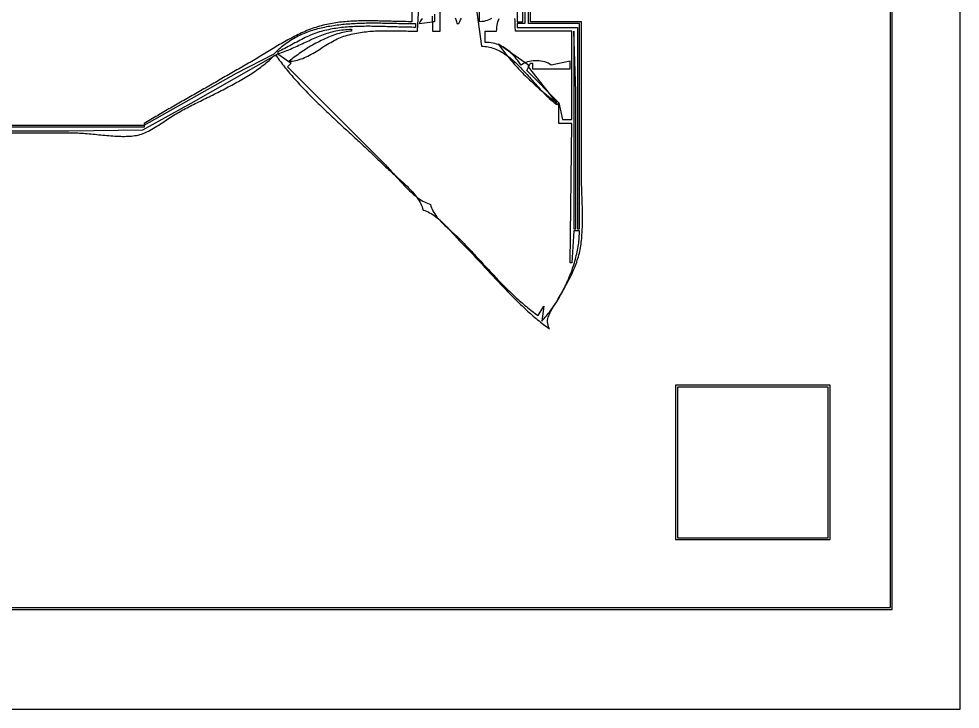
# Model space of a CAD drawing. Header units: metres. Extents: x 0 to 792, y 0 to 1224.
# Drawn here: x 292.5 to 792, y 0 to 366.5 of the extents above; entities that cross this region are included whole.
import ezdxf

# ---------------------------------------------------------------- set-up
doc = ezdxf.new("R2010")
doc.units = ezdxf.units.M

msp = doc.modelspace()

# ---------------------------------------------------------------- linework, layer by layer
for points in [[(0, 1224), (0, 0), (792, 0), (792, 1224), (0, 1224)], [(35, 1188), (35, 53), (756, 53), (756, 1188), (35, 1188)], [(36, 1187), (36, 54), (755, 54), (755, 1187), (36, 1187)], [(561, 380), (561, 364), (557, 364), (557, 362), (589, 362), (589, 255), (590, 255), (590, 364), (563, 364), (563, 382)], [(578.2808, 217), (578.7653, 217.85), (579.2525, 218.7025), (579.7415, 219.5574), (580.2313, 220.4149), (580.7211, 221.2752), (581.21, 222.1383), (581.6971, 223.0044), (582.1815, 223.8736), (582.6624, 224.7461), (583.1388, 225.622), (583.6099, 226.5013), (584.0747, 227.3843), (584.5325, 228.271), (584.9822, 229.1616), (585.4231, 230.0562), (585.8542, 230.955), (586.2746, 231.858), (586.6835, 232.7653), (587.08, 233.6772), (587.4631, 234.5938), (587.8321, 235.5151), (588.1859, 236.4412), (588.5238, 237.3724), (588.8449, 238.3088), (589.1481, 239.2504), (589.4328, 240.1974), (589.6979, 241.15), (589.9426, 242.1081), (590.1661, 243.0721), (590.3673, 244.042), (590.5455, 245.0179), (590.6998, 246), (590.8326, 246.9678), (590.9531, 247.9401), (591.0617, 248.9167), (591.159, 249.8972), (591.2453, 250.8816), (591.3212, 251.8695), (591.387, 252.8608), (591.4434, 253.8552), (591.4906, 254.8525), (591.5293, 255.8525), (591.5599, 256.8549), (591.5827, 257.8596), (591.5984, 258.8663), (591.6073, 259.8748), (591.61, 260.8849), (591.6069, 261.8963), (591.5984, 262.9089), (591.585, 263.9223), (591.5673, 264.9365), (591.5456, 265.9511), (591.5204, 266.966), (591.4922, 267.9809), (591.4614, 268.9956), (591.4286, 270.0098), (591.3941, 271.0235), (591.3585, 272.0362), (591.3222, 273.0479), (591.2857, 274.0583), (591.2495, 275.0671), (591.2139, 276.0742), (591.1796, 277.0793), (591.1468, 278.0822), (591.1162, 279.0827), (591.0882, 280.0806), (591.0631, 281.0756), (591.0416, 282.0675), (591.0241, 283.0561), (591.011, 284.0412), (591.0028, 285.0226), (591, 286), (591, 365), (564, 365), (564, 383)], [(501, 375), (501, 365), (500.0171, 365.0023), (499.0309, 365.0092), (498.0417, 365.0202), (497.0495, 365.0348), (496.0546, 365.0526), (495.057, 365.0732), (494.057, 365.0961), (493.0547, 365.121), (492.0503, 365.1475), (491.0439, 365.175), (490.0357, 365.2032), (489.0259, 365.2316), (488.0146, 365.2599), (487.002, 365.2875), (485.9882, 365.3141), (484.9735, 365.3393), (483.9579, 365.3626), (482.9417, 365.3835), (481.925, 365.4018), (480.9079, 365.4169), (479.8907, 365.4284), (478.8735, 365.4359), (477.8564, 365.4389), (476.8397, 365.4371), (475.8234, 365.4301), (474.8078, 365.4173), (473.7929, 365.3984), (472.7791, 365.3729), (471.7663, 365.3405), (470.7549, 365.3007), (469.7449, 365.253), (468.7366, 365.1971), (467.73, 365.1325), (466.7254, 365.0588), (465.7228, 364.9755), (464.7226, 364.8823), (463.7248, 364.7787), (462.7295, 364.6644), (461.7371, 364.5388), (460.7475, 364.4015), (459.7611, 364.2522), (458.7779, 364.0903), (457.7981, 363.9156), (456.8218, 363.7274), (455.8493, 363.5255), (454.8807, 363.3094), (453.9162, 363.0787), (452.9559, 362.8329), (452, 362.5717), (451.0356, 362.2899), (450.0763, 361.9907), (449.1221, 361.6749), (448.1728, 361.343), (447.2282, 360.9956), (446.2883, 360.6333), (445.3528, 360.2569), (444.4217, 359.8668), (443.4949, 359.4638), (442.5721, 359.0484), (441.6533, 358.6212), (440.7384, 358.183), (439.8271, 357.7342), (438.9194, 357.2756), (438.0151, 356.8077), (437.1142, 356.3313), (436.2164, 355.8468), (435.3217, 355.3549), (434.4298, 354.8563), (433.5408, 354.3516), (432.6544, 353.8413), (431.7704, 353.3262), (430.8889, 352.8068), (430.0096, 352.2837), (429.1325, 351.7577), (428.2573, 351.2292), (427.3839, 350.699), (426.5123, 350.1676), (425.6423, 349.6357), (424.7737, 349.1038), (423.9064, 348.5727), (423.0403, 348.043), (422.1753, 347.5151), (421.3112, 346.9899), (420.4479, 346.4679), (419.5853, 345.9497), (418.7231, 345.4359), (417.8614, 344.9272), (417, 344.4243), (416.1227, 343.9154), (415.2451, 343.4069), (414.3674, 342.8989), (413.4894, 342.3912), (412.6112, 341.8839), (411.7327, 341.3769), (410.8541, 340.8702), (409.9753, 340.3639), (409.0962, 339.8579), (408.2171, 339.3521), (407.3377, 338.8466), (406.4582, 338.3414), (405.5785, 337.8364), (404.6988, 337.3316), (403.8188, 336.8271), (402.9388, 336.3227), (402.0587, 335.8185), (401.1785, 335.3144), (400.2981, 334.8105), (399.4177, 334.3067), (398.5373, 333.8031), (397.6567, 333.2995), (396.7762, 332.796), (395.8955, 332.2926), (395.0149, 331.7892), (394.1342, 331.2858), (393.2535, 330.7825), (392.3729, 330.2792), (391.4922, 329.7759), (390.6115, 329.2725), (389.7309, 328.7691), (388.8503, 328.2656), (387.9698, 327.7621), (387.0893, 327.2584), (386.2088, 326.7547), (385.3285, 326.2508), (384.4482, 325.7468), (383.568, 325.2426), (382.688, 324.7383), (381.808, 324.2338), (380.9282, 323.729), (380.0485, 323.2241), (379.1689, 322.7189), (378.2895, 322.2135), (377.4102, 321.7078), (376.5312, 321.2019), (375.6523, 320.6956), (374.7735, 320.189), (373.895, 319.6822), (373.0167, 319.1749), (372.1386, 318.6673), (371.2608, 318.1594), (370.3832, 317.651), (369.5058, 317.1423), (368.6287, 316.6331), (367.7518, 316.1235), (366.8752, 315.6134), (365.9989, 315.1029), (365.1229, 314.5919), (364.2472, 314.0803), (363.3718, 313.5683), (362.4968, 313.0558), (361.622, 312.5427), (360.7477, 312.029), (359.8736, 311.5148), (359, 311), (359, 310), (408, 337.7191), (428, 348), (428.6668, 348.7054), (429.3451, 349.3907), (430.0344, 350.0561), (430.7346, 350.7018), (431.4455, 351.3282), (432.1669, 351.9356), (432.8985, 352.5242), (433.6402, 353.0943), (434.3916, 353.6462), (435.1527, 354.1802), (435.9232, 354.6966), (436.7028, 355.1957), (437.4914, 355.6776), (438.2888, 356.1428), (439.0946, 356.5916), (439.9088, 357.0241), (440.7311, 357.4407), (441.5613, 357.8416), (442.3991, 358.2273), (443.2444, 358.5978), (444.0969, 358.9536), (444.9565, 359.2948), (445.8228, 359.6219), (446.6958, 359.935), (447.5751, 360.2345), (448.4606, 360.5206), (449.352, 360.7937), (450.2492, 361.054), (451.1519, 361.3017), (452.0599, 361.5373), (452.973, 361.7609), (453.8909, 361.9728), (454.8135, 362.1734), (455.7405, 362.3629), (456.6718, 362.5417), (457.6071, 362.7099), (458.5462, 362.8678), (459.4888, 363.0159), (460.4348, 363.1543), (461.384, 363.2833), (462.3361, 363.4032), (463.2909, 363.5143), (464.2483, 363.6169), (465.2079, 363.7112), (466.1696, 363.7976), (467.1331, 363.8764), (468.0983, 363.9477), (469.0649, 364.012), (470.0328, 364.0694), (471.0016, 364.1203), (471.9712, 364.165), (472.9414, 364.2037), (473.912, 364.2368), (474.8826, 364.2644), (475.8532, 364.287), (476.8236, 364.3047), (477.7934, 364.3179), (478.7624, 364.3269), (479.7306, 364.3319), (480.6976, 364.3332), (481.6632, 364.3311), (482.6272, 364.3259), (483.5894, 364.3178), (484.5497, 364.3072), (485.5077, 364.2944), (486.4632, 364.2796), (487.4161, 364.2631), (488.3661, 364.2452), (489.3131, 364.2262), (490.2567, 364.2063), (491.1968, 364.1859), (492.1332, 364.1652), (493.0656, 364.1446), (493.9938, 364.1242), (494.9177, 364.1044), (495.837, 364.0855), (496.7514, 364.0678), (497.6609, 364.0515), (498.5651, 364.0369), (499.4638, 364.0244), (500.3569, 364.0141), (501.2441, 364.0064), (502.1252, 364.0016), (503, 364), (503, 362), (502.0223, 362.0025), (501.0407, 362.0098), (500.0556, 362.0215), (499.067, 362.0372), (498.0751, 362.0565), (497.0801, 362.0788), (496.0821, 362.1039), (495.0815, 362.1313), (494.0783, 362.1606), (493.0727, 362.1913), (492.0649, 362.2231), (491.0552, 362.2555), (490.0436, 362.2882), (489.0304, 362.3206), (488.0157, 362.3524), (486.9997, 362.3832), (485.9827, 362.4125), (484.9647, 362.44), (483.946, 362.4652), (482.9268, 362.4877), (481.9072, 362.5071), (480.8874, 362.5229), (479.8676, 362.5348), (478.848, 362.5424), (477.8288, 362.5451), (476.8101, 362.5427), (475.7922, 362.5346), (474.7751, 362.5205), (473.7592, 362.5), (472.7445, 362.4726), (471.7313, 362.4379), (470.7197, 362.3955), (469.71, 362.3451), (468.7022, 362.286), (467.6967, 362.2181), (466.6935, 362.1407), (465.6929, 362.0536), (464.695, 361.9563), (463.7, 361.8484), (462.7081, 361.7295), (461.7195, 361.5991), (460.7344, 361.4568), (459.7529, 361.3023), (458.7753, 361.1351), (457.8016, 360.9547), (456.8322, 360.7608), (455.8671, 360.553), (454.9066, 360.3309), (453.9508, 360.0939), (453, 359.8418), (452.0028, 359.5542), (451.019, 359.2428), (450.0477, 358.9092), (449.088, 358.5548), (448.139, 358.1812), (447.1998, 357.7898), (446.2694, 357.3823), (445.3469, 356.96), (444.4316, 356.5246), (443.5223, 356.0775), (442.6182, 355.6202), (441.7185, 355.1543), (440.8222, 354.6813), (439.9283, 354.2027), (439.036, 353.7199), (438.1444, 353.2346), (437.2526, 352.7482), (436.3596, 352.2622), (435.4645, 351.7782), (434.5665, 351.2977), (433.6646, 350.8221), (432.7579, 350.3531), (431.8455, 349.892), (430.9265, 349.4405), (430, 349), (430, 348), (430.9783, 348.3185), (431.9442, 348.6501), (432.8983, 348.9939), (433.8413, 349.3486), (434.7741, 349.7135), (435.6975, 350.0873), (436.612, 350.4692), (437.5186, 350.858), (438.418, 351.2529), (439.3109, 351.6527), (440.1981, 352.0565), (441.0803, 352.4632), (441.9584, 352.8719), (442.833, 353.2814), (443.7049, 353.6909), (444.5749, 354.0992), (445.4437, 354.5054), (446.3121, 354.9085), (447.1809, 355.3074), (448.0508, 355.7011), (448.9225, 356.0886), (449.7968, 356.469), (450.6746, 356.8411), (451.5564, 357.204), (452.4432, 357.5566), (453.3356, 357.8979), (454.2344, 358.227), (455.1403, 358.5428), (456.0542, 358.8443), (456.9768, 359.1305), (457.9088, 359.4003), (458.851, 359.6528), (459.8041, 359.8869), (460.7689, 360.1016), (461.7462, 360.2959), (462.7368, 360.4689), (463.7413, 360.6194), (464.7605, 360.7464), (465.7952, 360.849), (466.8462, 360.9261), (467.9142, 360.9768), (469, 361), (469, 360), (468.0973, 359.9059), (467.1848, 359.782), (466.2633, 359.6292), (465.3337, 359.4485), (464.3969, 359.2409), (463.4539, 359.0071), (462.5054, 358.7483), (461.5524, 358.4654), (460.5959, 358.1592), (459.6366, 357.8308), (458.6756, 357.481), (457.7136, 357.1109), (456.7517, 356.7213), (455.7906, 356.3133), (454.8314, 355.8877), (453.8748, 355.4456), (452.9218, 354.9878), (451.9733, 354.5152), (451.0302, 354.029), (450.0934, 353.5299), (449.1638, 353.0189), (448.2423, 352.497), (447.3297, 351.9651), (446.427, 351.4242), (445.5351, 350.8752), (444.6549, 350.3191), (443.7872, 349.7567), (442.933, 349.1891), (442.0932, 348.6172), (441.2687, 348.0419), (440.4603, 347.4642), (439.669, 346.885), (438.8957, 346.3053), (438.1412, 345.726), (437.4065, 345.148), (436.6924, 344.5724), (436, 344), (436.8896, 344.0221), (437.7795, 344.0988), (438.6696, 344.2271), (439.5597, 344.404), (440.4497, 344.6264), (441.3395, 344.8915), (442.229, 345.1962), (443.118, 345.5375), (444.0064, 345.9124), (444.8941, 346.3178), (445.7811, 346.7509), (446.667, 347.2086), (447.5519, 347.6879), (448.4356, 348.1858), (449.318, 348.6993), (450.199, 349.2254), (451.0784, 349.7611), (451.9561, 350.3034), (452.8321, 350.8493), (453.7061, 351.3958), (454.5781, 351.9399), (455.4479, 352.4787), (456.3154, 353.009), (457.1805, 353.528), (458.0431, 354.0325), (458.903, 354.5197), (459.7601, 354.9865), (460.6144, 355.4299), (461.4656, 355.8469), (462.3137, 356.2345), (463.1585, 356.5898), (464, 356.9097), (464.9514, 357.2388), (465.9082, 357.5462), (466.8703, 357.8325), (467.8373, 358.0985), (468.8091, 358.3449), (469.7854, 358.5723), (470.7659, 358.7815), (471.7506, 358.9731), (472.739, 359.1478), (473.731, 359.3063), (474.7263, 359.4494), (475.7248, 359.5778), (476.7261, 359.692), (477.7301, 359.7928), (478.7365, 359.881), (479.7451, 359.9572), (480.7557, 360.0221), (481.7679, 360.0764), (482.7816, 360.1208), (483.7966, 360.156), (484.8126, 360.1827), (485.8294, 360.2016), (486.8467, 360.2133), (487.8644, 360.2187), (488.8821, 360.2183), (489.8997, 360.2129), (490.9169, 360.2032), (491.9335, 360.1898), (492.9493, 360.1736), (493.9639, 360.155), (494.9773, 360.135), (495.9891, 360.1141), (496.9991, 360.093), (498.0071, 360.0725), (499.0129, 360.0532), (500.0162, 360.0359), (501.0168, 360.0212), (502.0144, 360.0099), (503.0089, 360.0025), (504, 360), (505, 376)], [(543.3118, 366.7289), (542.6153, 366.3142), (541.8666, 365.9466), (541.0558, 365.6313), (540.1735, 365.3737), (539.2098, 365.1791), (538.1552, 365.0528), (537, 365), (537, 375)], [(557, 375), (557, 365), (560, 365), (560, 379)], [(506.6453, 366.5859), (506.0464, 365.9355), (505.5016, 365.0839), (505, 364), (512, 365), (512, 360), (516, 360), (516, 374)], [(535, 374), (538, 352), (538.887, 351.976), (539.7628, 351.9113), (540.6276, 351.8071), (541.4817, 351.6644), (542.3253, 351.4846), (543.1587, 351.2689), (543.9822, 351.0183), (544.7961, 350.7341), (545.6007, 350.4176), (546.3962, 350.0698), (547.1829, 349.692), (547.9612, 349.2854), (548.7311, 348.8512), (549.4932, 348.3906), (550.2475, 347.9047), (550.9945, 347.3948), (551.7344, 346.8621), (552.4674, 346.3077), (553.1938, 345.7329), (553.914, 345.1387), (554.6282, 344.5266), (555.3366, 343.8975), (556.0396, 343.2528), (556.7374, 342.5936), (557.4304, 341.9211), (558.1187, 341.2365), (558.8026, 340.5411), (559.4826, 339.8359), (560.1587, 339.1222), (560.8313, 338.4012), (561.5007, 337.674), (562.1672, 336.942), (562.8309, 336.2062), (563.4923, 335.4679), (564.1516, 334.7282), (564.809, 333.9884), (565.4649, 333.2496), (566.1195, 332.513), (566.7731, 331.7799), (567.426, 331.0515), (568.0784, 330.3288), (568.7306, 329.6132), (569.383, 328.9058), (570.0357, 328.2077), (570.6891, 327.5203), (571.3435, 326.8447), (571.9991, 326.1821), (572.6561, 325.5336), (573.315, 324.9005), (573.9759, 324.284), (574.6391, 323.6853), (575.3049, 323.1055), (575.9737, 322.5459), (576.6456, 322.0077), (577.3209, 321.4919), (578, 321), (579, 322), (562, 339), (564, 343), (565, 343), (565, 340), (585, 340), (585, 344), (575, 342), (574.2089, 342.5012), (573.3615, 342.9398), (572.4654, 343.3158), (571.528, 343.6291), (570.5568, 343.8797), (569.5593, 344.0677), (568.543, 344.193), (567.5155, 344.2557), (566.4843, 344.2557), (565.4568, 344.193), (564.4406, 344.0677), (563.4431, 343.8797), (562.4719, 343.6291), (561.5345, 343.3158), (560.6383, 342.9398), (559.791, 342.5012), (559, 342), (558.3731, 342.8769), (557.7437, 343.7292), (557.11, 344.5558), (556.4706, 345.3556), (555.8239, 346.1275), (555.1681, 346.8703), (554.5017, 347.583), (553.8231, 348.2644), (553.1308, 348.9133), (552.423, 349.5288), (551.6982, 350.1096), (550.9549, 350.6547), (550.1913, 351.1628), (549.4059, 351.633), (548.5971, 352.0641), (547.7633, 352.455), (546.9029, 352.8046), (546.0142, 353.1116), (545.0957, 353.3751), (544.1458, 353.594), (543.1629, 353.767), (542.1454, 353.893), (541.0916, 353.9711), (540, 354), (540, 360), (546, 360), (546.0697, 361.0824), (546.1777, 362.1205), (546.3261, 363.1172), (546.5169, 364.0758), (546.7522, 364.9994), (547.034, 365.8911), (547.3643, 366.7541)], [(235, 307), (319, 307), (358.2863, 307.615), (384, 321.7994), (430, 348), (437, 343), (435, 341), (487, 289), (487.6117, 288.3784), (488.2308, 287.7316), (488.8571, 287.0618), (489.4906, 286.3716), (490.1314, 285.6632), (490.7794, 284.9389), (491.4346, 284.2012), (492.0971, 283.4523), (492.7667, 282.6947), (493.4437, 281.9307), (494.1278, 281.1626), (494.8191, 280.3928), (495.5177, 279.6236), (496.2235, 278.8574), (496.9365, 278.0966), (497.6567, 277.3435), (498.3841, 276.6005), (499.1187, 275.8698), (499.8605, 275.154), (500.6095, 274.4552), (501.3657, 273.7759), (502.129, 273.1185), (502.8996, 272.4852), (503.6774, 271.8784), (504.4623, 271.3006), (505.2544, 270.7539), (506.0537, 270.2409), (506.8601, 269.7638), (507.6738, 269.325), (508.4946, 268.9269), (509.3225, 268.5718), (510.1577, 268.262), (511, 268), (511.1895, 267.1238), (511.4539, 266.2584), (511.788, 265.4039), (512.1868, 264.5602), (512.6452, 263.7275), (513.1583, 262.9056), (513.721, 262.0946), (514.3283, 261.2946), (514.9751, 260.5056), (515.6564, 259.7275), (516.3671, 258.9605), (517.1024, 258.2044), (517.857, 257.4594), (518.626, 256.7255), (519.4044, 256.0027), (520.187, 255.291), (520.969, 254.5904), (521.7452, 253.901), (522.5106, 253.2228), (523.2602, 252.5557), (523.989, 251.8999), (524.6919, 251.2553), (525.3639, 250.622), (526, 250), (526.6816, 249.3153), (527.3627, 248.6253), (528.0435, 247.9302), (528.7239, 247.2302), (529.4041, 246.5257), (530.0842, 245.8169), (530.7642, 245.1041), (531.4441, 244.3875), (532.1242, 243.6674), (532.8044, 242.944), (533.4849, 242.2176), (534.1657, 241.4885), (534.8468, 240.757), (535.5285, 240.0233), (536.2108, 239.2876), (536.8936, 238.5502), (537.5772, 237.8115), (538.2616, 237.0716), (538.9469, 236.3308), (539.6332, 235.5895), (540.3205, 234.8477), (541.0089, 234.1059), (541.6985, 233.3642), (542.3894, 232.623), (543.0816, 231.8825), (543.7754, 231.1429), (544.4706, 230.4046), (545.1674, 229.6677), (545.8659, 228.9326), (546.5662, 228.1996), (547.2683, 227.4688), (547.9723, 226.7405), (548.6784, 226.015), (549.3865, 225.2927), (550.0968, 224.5736), (550.8093, 223.8581), (551.5241, 223.1465), (552.2414, 222.439), (552.9611, 221.7359), (553.6834, 221.0375), (554.4083, 220.344), (555.136, 219.6556), (555.8664, 218.9727), (556.5998, 218.2954), (557.3361, 217.6242), (558.0754, 216.9591), (558.8179, 216.3006), (559.5635, 215.6488), (560.3125, 215.004), (561.0648, 214.3665), (561.8205, 213.7365), (562.5798, 213.1144), (563.3427, 212.5003), (564.1092, 211.8945), (564.8795, 211.2974), (565.6537, 210.7091), (566.4317, 210.1299), (567.2138, 209.5601), (568, 209), (571, 214), (570, 206), (570.617, 206.6675), (571.229, 207.3511), (571.8357, 208.0502), (572.437, 208.7644), (573.0325, 209.4934), (573.622, 210.2366), (574.2053, 210.9935), (574.782, 211.7639), (575.3521, 212.5471), (575.9151, 213.3428), (576.4709, 214.1506), (577.0193, 214.9699), (577.5599, 215.8004), (578.0925, 216.6416), (578.6168, 217.4931), (579.1327, 218.3543), (579.6399, 219.225), (580.1381, 220.1046), (580.6271, 220.9927), (581.1066, 221.8889), (581.5764, 222.7927), (582.0362, 223.7036), (582.4858, 224.6213), (582.9249, 225.5453), (583.3533, 226.4751), (583.7708, 227.4104), (584.177, 228.3506), (584.5718, 229.2953), (584.9548, 230.2441), (585.326, 231.1966), (585.6849, 232.1522), (586.0313, 233.1107), (586.3651, 234.0714), (586.6859, 235.034), (586.9935, 235.998), (587.2877, 236.9631), (587.5681, 237.9287), (587.8346, 238.8944), (588.087, 239.8597), (588.3249, 240.8243), (588.5481, 241.7877), (588.7563, 242.7494), (588.9494, 243.709), (589.127, 244.6661), (589.289, 245.6202), (589.435, 246.5708), (589.5649, 247.5177), (589.6783, 248.4601), (589.775, 249.3979), (589.8549, 250.3305), (589.9175, 251.2574), (589.9627, 252.1782), (589.9903, 253.0926), (590, 254), (587, 254), (586, 237), (585, 237), (586, 311), (579, 311), (579, 322), (581, 313), (586, 313), (586, 360), (556, 360), (555.9708, 360.7692), (555.9512, 361.6241), (555.9342, 362.5489), (555.9127, 363.5278), (555.8795, 364.545), (555.8277, 365.5848), (555.7502, 366.6314)], [(513, 369), (513, 365), (512, 365), (512, 368)], [(524.0625, 367.0812), (524.4321, 366.1192), (524.7444, 365.0928), (525, 364), (526, 364), (526.4491, 365.016), (526.9005, 365.9741), (527.3611, 366.8772)], [(587, 360), (587, 255), (588, 255), (588, 328), (587, 360)], [(547, 353), (547.5317, 352.2531), (548.0776, 351.5021), (548.6371, 350.7474), (549.2099, 349.9895), (549.7955, 349.2289), (550.3935, 348.4658), (551.0033, 347.7009), (551.6247, 346.9344), (552.2572, 346.1669), (552.9003, 345.3987), (553.5536, 344.6303), (554.2167, 343.8622), (554.8891, 343.0948), (555.5704, 342.3284), (556.2601, 341.5636), (556.9579, 340.8007), (557.6634, 340.0403), (558.3759, 339.2827), (559.0953, 338.5284), (559.8209, 337.7777), (560.5524, 337.0312), (561.2893, 336.2893), (562.0312, 335.5524), (562.7777, 334.8209), (563.5284, 334.0953), (564.2827, 333.3759), (565.0403, 332.6634), (565.8007, 331.9579), (566.5636, 331.2601), (567.3284, 330.5704), (568.0948, 329.8891), (568.8622, 329.2167), (569.6303, 328.5536), (570.3987, 327.9003), (571.1669, 327.2572), (571.9344, 326.6247), (572.7009, 326.0033), (573.4658, 325.3935), (574.2289, 324.7955), (574.9895, 324.2099), (575.7474, 323.6371), (576.5021, 323.0776), (577.2531, 322.5317), (578, 322), (563, 341), (563, 342), (547, 353)], [(234, 306), (321, 306), (321.9141, 305.9922), (322.8469, 305.9699), (323.7972, 305.9342), (324.7636, 305.8862), (325.7449, 305.8271), (326.7398, 305.7582), (327.7471, 305.6806), (328.7655, 305.5955), (329.7938, 305.5041), (330.8306, 305.4075), (331.8748, 305.307), (332.925, 305.2038), (333.9799, 305.099), (335.0384, 304.9938), (336.0992, 304.8895), (337.1609, 304.7871), (338.2224, 304.6879), (339.2823, 304.5931), (340.3394, 304.5039), (341.3924, 304.4213), (342.4402, 304.3468), (343.4813, 304.2813), (344.5145, 304.2261), (345.5387, 304.1825), (346.5524, 304.1515), (347.5545, 304.1343), (348.5437, 304.1322), (349.5187, 304.1464), (350.4782, 304.178), (351.421, 304.2282), (352.3459, 304.2981), (353.2515, 304.3891), (354.1366, 304.5023), (355, 304.6388), (355.8698, 304.8182), (356.7496, 305.0523), (357.6382, 305.3372), (358.5341, 305.669), (359.4361, 306.0438), (360.3429, 306.4578), (361.2532, 306.9069), (362.1657, 307.3874), (363.0791, 307.8952), (363.992, 308.4266), (364.9033, 308.9776), (365.8115, 309.5443), (366.7153, 310.1228), (367.6136, 310.7092), (368.5049, 311.2996), (369.388, 311.8901), (370.2615, 312.4769), (371.1243, 313.0559), (371.9748, 313.6234), (372.8119, 314.1753), (373.6343, 314.7079), (374.4406, 315.2172), (375.2296, 315.6993), (376, 316.1504), (376.7928, 316.5993), (377.5966, 317.0476), (378.4109, 317.4954), (379.2352, 317.9427), (380.0692, 318.3898), (380.9122, 318.8366), (381.764, 319.2835), (382.624, 319.7304), (383.4918, 320.1776), (384.3669, 320.6251), (385.2488, 321.0732), (386.1372, 321.5218), (387.0314, 321.9712), (387.9312, 322.4215), (388.836, 322.8728), (389.7454, 323.3253), (390.6589, 323.779), (391.5761, 324.2342), (392.4965, 324.6909), (393.4196, 325.1493), (394.345, 325.6095), (395.2722, 326.0716), (396.2009, 326.5357), (397.1304, 327.0021), (398.0604, 327.4708), (398.9904, 327.942), (399.92, 328.4157), (400.8487, 328.8922), (401.776, 329.3715), (402.7015, 329.8538), (403.6247, 330.3393), (404.5452, 330.8279), (405.4625, 331.32), (406.3762, 331.8155), (407.2858, 332.3147), (408.1908, 332.8177), (409.0908, 333.3245), (409.9853, 333.8354), (410.8739, 334.3505), (411.7561, 334.8698), (412.6315, 335.3936), (413.4996, 335.9219), (414.3599, 336.4549), (415.212, 336.9928), (416.0555, 337.5355), (416.8898, 338.0834), (417.7146, 338.6365), (418.5293, 339.1949), (419.3336, 339.7588), (420.1269, 340.3283), (420.9088, 340.9035), (421.6788, 341.4846), (422.4365, 342.0717), (423.1814, 342.6649), (423.9131, 343.2643), (424.6311, 343.8702), (425.335, 344.4826), (426.0243, 345.1016), (426.6985, 345.7274), (427.3572, 346.3602), (428, 347), (429, 347), (429.561, 346.2103), (430.1296, 345.4236), (430.7057, 344.6397), (431.2889, 343.8587), (431.8793, 343.0804), (432.4766, 342.3048), (433.0807, 341.532), (433.6914, 340.7618), (434.3087, 339.9942), (434.9322, 339.2291), (435.562, 338.4666), (436.1978, 337.7066), (436.8395, 336.9491), (437.4869, 336.1939), (438.1399, 335.4412), (438.7983, 334.6907), (439.462, 333.9426), (440.1309, 333.1967), (440.8047, 332.453), (441.4833, 331.7115), (442.1666, 330.9721), (442.8545, 330.2348), (443.5467, 329.4996), (444.2431, 328.7664), (444.9436, 328.0351), (445.6481, 327.3058), (446.3563, 326.5784), (447.0681, 325.8528), (447.7833, 325.1291), (448.5019, 324.4071), (449.2237, 323.6868), (449.9484, 322.9683), (450.6761, 322.2514), (451.4064, 321.5361), (452.1393, 320.8224), (452.8746, 320.1102), (453.6121, 319.3995), (454.3518, 318.6902), (455.0934, 317.9824), (455.8368, 317.2759), (456.5818, 316.5708), (457.3284, 315.867), (458.0763, 315.1644), (458.8254, 314.463), (459.5755, 313.7628), (460.3266, 313.0638), (461.0783, 312.3658), (461.8307, 311.6689), (462.5835, 310.973), (463.3366, 310.2781), (464.0898, 309.5841), (464.8431, 308.891), (465.5961, 308.1987), (466.3488, 307.5073), (467.1011, 306.8166), (467.8527, 306.1267), (468.6036, 305.4375), (469.3536, 304.7489), (470.1024, 304.0609), (470.8501, 303.3735), (471.5964, 302.6867), (472.3411, 302.0003), (473.0842, 301.3144), (473.8254, 300.6289), (474.5647, 299.9438), (475.3018, 299.259), (476.0367, 298.5745), (476.7691, 297.8902), (477.4989, 297.2062), (478.226, 296.5223), (478.9502, 295.8386), (479.6713, 295.155), (480.3893, 294.4714), (481.1039, 293.7878), (481.815, 293.1043), (482.5225, 292.4206), (483.2262, 291.7368), (483.9259, 291.0529), (484.6216, 290.3689), (485.313, 289.6845), (486, 289), (486.603, 288.4075), (487.2365, 287.8043), (487.8976, 287.1905), (488.5836, 286.5665), (489.2918, 285.9323), (490.0194, 285.2882), (490.7636, 284.6346), (491.5219, 283.9715), (492.2913, 283.2992), (493.0693, 282.618), (493.8529, 281.928), (494.6396, 281.2295), (495.4265, 280.5228), (496.2109, 279.808), (496.9901, 279.0854), (497.7613, 278.3552), (498.5219, 277.6176), (499.269, 276.8729), (499.9999, 276.1213), (500.7119, 275.3629), (501.4022, 274.5982), (502.0682, 273.8272), (502.707, 273.0502), (503.3159, 272.2674), (503.8922, 271.4791), (504.4332, 270.6854), (504.9361, 269.8867), (505.3981, 269.0831), (505.8166, 268.2748), (506.1887, 267.4621), (506.5118, 266.6453), (506.7832, 265.8245), (507, 265), (507.8862, 264.7218), (508.7602, 264.3904), (509.6222, 264.0088), (510.4725, 263.5801), (511.3113, 263.1071), (512.1389, 262.593), (512.9555, 262.0408), (513.7613, 261.4535), (514.5566, 260.8342), (515.3416, 260.1858), (516.1167, 259.5114), (516.882, 258.814), (517.6377, 258.0967), (518.3842, 257.3624), (519.1217, 256.6142), (519.8504, 255.8552), (520.5706, 255.0883), (521.2825, 254.3166), (521.9863, 253.5431), (522.6824, 252.7708), (523.3709, 252.0028), (524.0521, 251.242), (524.7263, 250.4916), (525.3936, 249.7545), (526.0544, 249.0337), (526.7089, 248.3324), (527.3573, 247.6535), (528, 247), (528.6878, 246.3092), (529.3753, 245.6132), (530.0625, 244.9123), (530.7493, 244.2067), (531.436, 243.4966), (532.1225, 242.7822), (532.809, 242.0639), (533.4954, 241.3418), (534.1819, 240.6161), (534.8685, 239.887), (535.5553, 239.1549), (536.2424, 238.42), (536.9298, 237.6824), (537.6176, 236.9424), (538.3059, 236.2003), (538.9947, 235.4562), (539.6841, 234.7104), (540.3742, 233.9631), (541.065, 233.2146), (541.7566, 232.4651), (542.449, 231.7149), (543.1424, 230.964), (543.8368, 230.2129), (544.5323, 229.4617), (545.2289, 228.7106), (545.9267, 227.9599), (546.6258, 227.2098), (547.3262, 226.4606), (548.028, 225.7124), (548.7313, 224.9655), (549.4362, 224.2202), (550.1426, 223.4767), (550.8507, 222.7351), (551.5606, 221.9958), (552.2723, 221.2589), (552.9858, 220.5247), (553.7013, 219.7934), (554.4188, 219.0653), (555.1384, 218.3406), (555.8601, 217.6195), (556.5841, 216.9023), (557.3103, 216.1891), (558.0388, 215.4803), (558.7698, 214.776), (559.5033, 214.0764), (560.2393, 213.3819), (560.9779, 212.6926), (561.7192, 212.0088), (562.4633, 211.3306), (563.2101, 210.6584), (563.9599, 209.9924), (564.7126, 209.3328), (565.4684, 208.6797), (566.2272, 208.0336), (566.9891, 207.3945), (567.7543, 206.7628), (568.5228, 206.1386), (569.2947, 205.5221), (570.0699, 204.9137), (570.8487, 204.3136), (571.631, 203.7219), (572.4169, 203.1389), (573.2066, 202.5648), (574, 202), (573.5989, 202.9521), (573.318, 203.8753), (573.1488, 204.7723), (573.0829, 205.6459), (573.1118, 206.499), (573.2271, 207.3343), (573.4204, 208.1547), (573.6832, 208.963), (574.0072, 209.7621), (574.3838, 210.5546), (574.8046, 211.3435), (575.2613, 212.1316), (575.7453, 212.9216), (576.2483, 213.7165), (576.7618, 214.5189), (577.2773, 215.3317), (577.7865, 216.1578), (578.2809, 217)], [(237, 310), (359, 310), (359, 309), (236, 309)], [(641, 172), (641, 90), (723, 90), (723, 172), (641, 172)], [(642, 171), (642, 91), (722, 91), (722, 171), (642, 171)]]:
    msp.add_lwpolyline(points)

doc.saveas('drawing.dxf')
